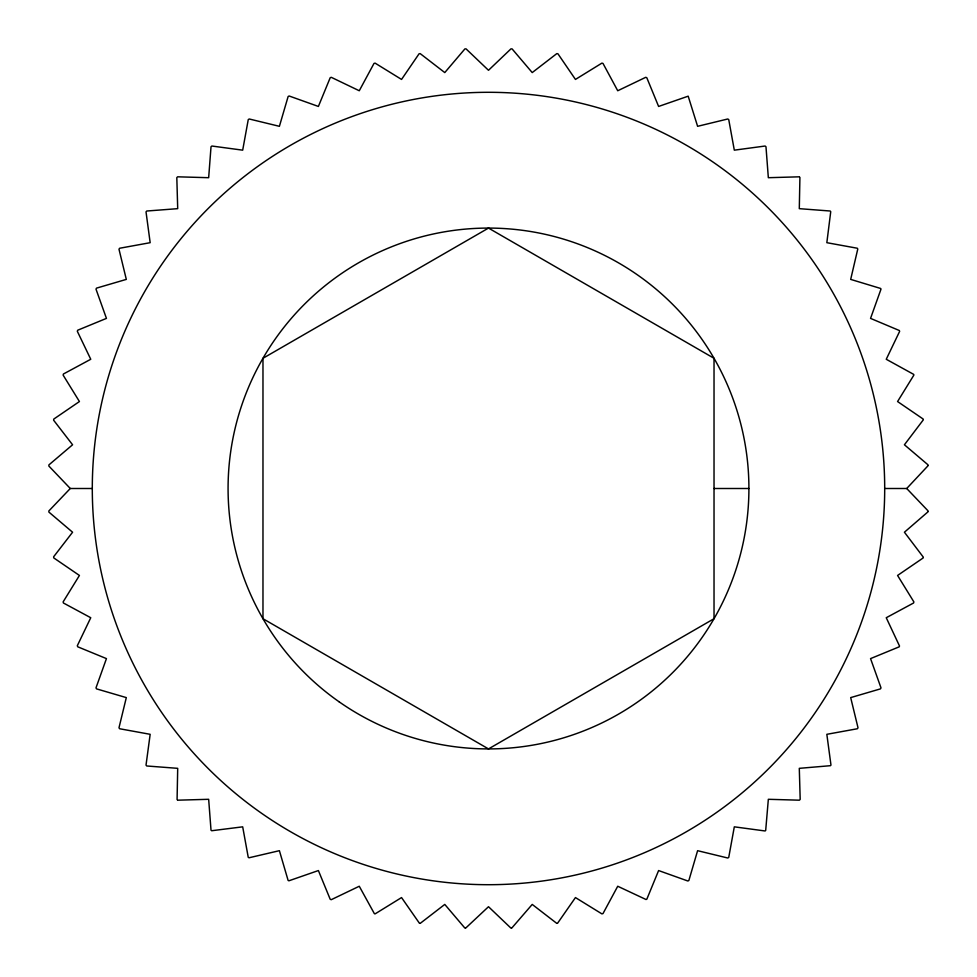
<?xml version="1.0" encoding="UTF-8"?>
<svg xmlns="http://www.w3.org/2000/svg" width="977" height="977" viewBox="0 0 977 977"><rect width="100%" height="100%" fill="white"/><g stroke="black" fill="none" stroke-linecap="round" stroke-linejoin="round"><path stroke-width="1.47" d="M928.113 511.728L904.421 532.221L923.338 557.183M880.998 289.155L870.556 318.392L899.414 330.556M899.548 646.09L886.249 617.733L913.58 602.992L913.874 601.893L897.57 575.453L923.216 557.928M646.798 899.28L658.608 870.556L687.845 880.998L688.87 880.485L697.602 850.686L727.78 858.014L728.744 857.391L734.313 826.835L765.101 830.975M899.683 331.276L886.249 359.267L913.678 374.374M913.874 375.107L897.57 401.547L923.216 419.072M830.499 765.687L799.296 768.337L800.187 799.381L799.381 800.187L768.337 799.296L765.687 830.499M92.302 488.5L70.283 488.5L48.85 510.971L48.911 512.107L72.579 532.221L53.613 556.805L53.784 557.928L79.43 575.453L63.126 601.893L63.42 602.992L90.751 617.733L77.317 645.724L77.72 646.798L106.444 658.608L96.002 687.845L96.515 688.87L126.314 697.602L118.986 727.78L119.609 728.744L150.165 734.313L146.025 765.101L146.745 765.98L177.704 768.337L177.081 799.65M884.698 488.5A396.198 396.198 0 0 0 290.401 145.378A396.198 396.198 0 0 0 290.401 831.622A396.198 396.198 0 0 0 884.698 488.5L906.717 488.5L928.126 465.65M420.195 923.387L444.779 904.421L464.893 928.089M375.107 913.874L401.547 897.57L419.451 923.277M899.28 646.798L870.556 658.608L880.998 687.845L880.485 688.87L850.686 697.602L858.014 727.78L857.391 728.744L826.835 734.313L830.975 765.101M646.09 899.548L617.733 886.249L602.992 913.58L601.893 913.874L575.453 897.57L557.549 923.277M511.728 928.113L532.221 904.421L556.805 923.387M799.381 176.813L768.337 177.704L765.98 146.745L765.101 146.025L734.313 150.165L728.744 119.609L727.78 118.986L697.602 126.314L688.187 96.173L658.608 106.444L646.798 77.72L645.724 77.317L617.733 90.751L602.992 63.42L601.893 63.126L575.453 79.43L557.928 53.784L556.805 53.613L532.221 72.579L512.107 48.911L510.971 48.85L488.5 70.283L466.029 48.85L464.893 48.911L444.779 72.579L420.195 53.613L419.072 53.784L401.547 79.43L375.107 63.126L374.008 63.42L359.267 90.751L331.276 77.317L330.202 77.72L318.392 106.444L289.155 96.002L288.13 96.515L279.398 126.314L249.22 118.986L248.256 119.609L242.687 150.165L211.899 146.025L211.02 146.745L208.663 177.704L177.619 176.813L176.813 177.619L177.704 208.663L146.745 211.02L146.025 211.899L150.165 242.687L119.609 248.256L118.986 249.22L126.314 279.398L96.515 288.13L96.002 289.155L106.444 318.392L77.72 330.202L77.317 331.276L90.751 359.267L63.42 374.008L63.126 375.107L79.43 401.547L53.784 419.072L53.613 420.195L72.579 444.779L48.911 464.893L48.85 466.029L70.283 488.5M177.619 800.187L208.663 799.296L211.02 830.255M714.028 488.5L748.919 488.5M465.65 928.126L488.5 906.717L510.971 928.15M830.255 211.02L799.296 208.663L799.919 177.35M857.391 248.256L826.835 242.687L830.743 211.606M374.374 913.678L359.267 886.249L331.276 899.683L330.202 899.28L318.392 870.556L288.813 880.827M248.891 857.806L279.398 850.686L288.13 880.485M211.606 830.743L242.687 826.835L248.256 857.391M928.089 464.893L904.421 444.779L923.338 419.817M906.717 488.5L928.15 510.971M857.806 248.891L850.686 279.398L880.656 288.471M488.5 228.081L262.972 358.29L262.972 618.71L488.5 748.919L714.028 618.71L714.028 358.29L488.5 228.081M339.129 701.816A260.407 260.407 0 0 0 747.918 511.191A260.407 260.407 0 0 0 378.441 252.481A260.407 260.407 0 0 0 339.129 701.816"/></g></svg>
